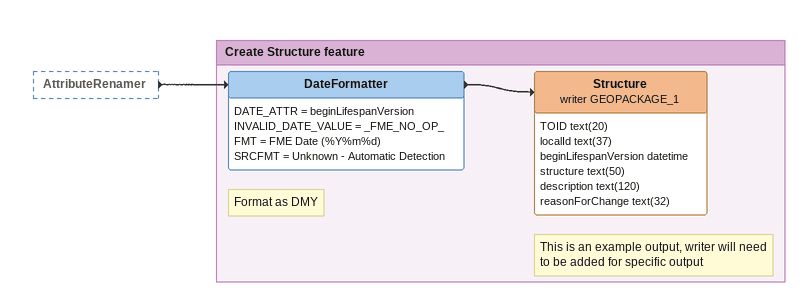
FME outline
AttributeRenamer [outside]
    -> DateFormatter

Bookmark: Create Structure feature
Note: Format as DMY
DateFormatter
    DATE_ATTR = beginLifespanVersion
    INVALID_DATE_VALUE = _FME_NO_OP_
    FMT = FME Date (%Y%m%d)
    SRCFMT = Unknown - Automatic Detection
    -> Structure (writer GEOPACKAGE_1)
Note: This is an example output, writer will need to be added for specific output
Structure (writer GEOPACKAGE_1)
    attributes: TOID text(20), localId text(37), beginLifespanVersion datetime, structure text(50), description text(120), reasonForChange text(32)
